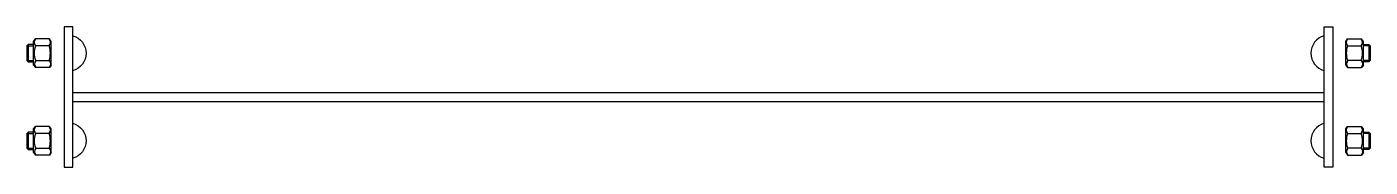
# Model space of a CAD drawing. Header units: metres. Extents: x -0.03 to 1.5, y -0.08 to 0.08.
import ezdxf

# ---------------------------------------------------------------- set-up
doc = ezdxf.new("R2010")
doc.units = ezdxf.units.M

msp = doc.modelspace()

# ---------------------------------------------------------------- linework, layer by layer
for p, q in [((-0.0263, 0.0635), (-0.0243, 0.0665)), ((-0.0263, 0.0365), (-0.0263, 0.0635)), ((-0.0083, 0.0665), (-0.0243, 0.0665)), ((-0.0063, 0.0635), (-0.0083, 0.0665)), ((-0.0063, 0.0365), (-0.0063, 0.0635)), ((1.4713, 0.0635), (1.4733, 0.0665)), ((1.4713, 0.0365), (1.4713, 0.0635)), ((1.4733, 0.0665), (1.4893, 0.0665)), ((1.4913, 0.0635), (1.4893, 0.0665)), ((1.4913, 0.0365), (1.4913, 0.0635)), ((-0.034, 0.0585), (-0.0325, 0.06)), ((-0.034, 0.0585), (-0.0263, 0.0585)), ((-0.034, 0.0585), (-0.034, 0.0415)), ((-0.0325, 0.06), (-0.0325, 0.04)), ((-0.0263, 0.06), (-0.0325, 0.06)), ((-0.0086, 0.0582), (-0.0239, 0.0582)), ((1.4736, 0.0582), (1.4889, 0.0582)), ((1.4913, 0.06), (1.4975, 0.06)), ((1.499, 0.0585), (1.4913, 0.0585)), ((1.4975, 0.06), (1.4975, 0.04)), ((1.499, 0.0585), (1.4975, 0.06)), ((1.499, 0.0585), (1.499, 0.0415)), ((-0.034, 0.0415), (-0.0263, 0.0415)), ((-0.0325, 0.04), (-0.034, 0.0415)), ((-0.0325, 0.04), (-0.0263, 0.04)), ((-0.0263, 0.0365), (-0.0243, 0.0335)), ((-0.0083, 0.0335), (-0.0243, 0.0335)), ((-0.0239, 0.0418), (-0.0086, 0.0418)), ((-0.0063, 0.0365), (-0.0083, 0.0335)), ((1.4713, 0.0365), (1.4733, 0.0335)), ((1.4733, 0.0335), (1.4893, 0.0335)), ((1.4889, 0.0418), (1.4736, 0.0418)), ((1.4913, 0.0365), (1.4893, 0.0335)), ((1.499, 0.0415), (1.4913, 0.0415)), ((1.4975, 0.04), (1.4913, 0.04)), ((1.4975, 0.04), (1.499, 0.0415)), ((0.0185, 0.005), (1.4465, 0.005)), ((0.0185, -0.005), (1.4465, -0.005)), ((-0.034, -0.0415), (-0.0325, -0.04)), ((-0.034, -0.0415), (-0.0263, -0.0415)), ((-0.034, -0.0415), (-0.034, -0.0585)), ((-0.0325, -0.04), (-0.0325, -0.06)), ((-0.0263, -0.04), (-0.0325, -0.04)), ((-0.0263, -0.0365), (-0.0243, -0.0335)), ((-0.0263, -0.0635), (-0.0263, -0.0365)), ((-0.0083, -0.0335), (-0.0243, -0.0335)), ((-0.0086, -0.0418), (-0.0239, -0.0418)), ((-0.0063, -0.0365), (-0.0083, -0.0335)), ((-0.0063, -0.0635), (-0.0063, -0.0365)), ((1.4713, -0.0365), (1.4733, -0.0335)), ((1.4713, -0.0635), (1.4713, -0.0365)), ((1.4733, -0.0335), (1.4893, -0.0335)), ((1.4736, -0.0418), (1.4889, -0.0418)), ((1.4913, -0.0365), (1.4893, -0.0335)), ((1.4913, -0.0635), (1.4913, -0.0365)), ((1.4913, -0.04), (1.4975, -0.04)), ((1.499, -0.0415), (1.4913, -0.0415)), ((1.4975, -0.04), (1.4975, -0.06)), ((1.499, -0.0415), (1.4975, -0.04)), ((1.499, -0.0415), (1.499, -0.0585)), ((-0.034, -0.0585), (-0.0263, -0.0585)), ((-0.0325, -0.06), (-0.034, -0.0585)), ((-0.0325, -0.06), (-0.0263, -0.06)), ((-0.0239, -0.0582), (-0.0086, -0.0582)), ((1.4889, -0.0582), (1.4736, -0.0582)), ((1.499, -0.0585), (1.4913, -0.0585)), ((1.4975, -0.06), (1.4913, -0.06)), ((1.4975, -0.06), (1.499, -0.0585)), ((-0.0263, -0.0635), (-0.0243, -0.0665)), ((-0.0083, -0.0665), (-0.0243, -0.0665)), ((-0.0063, -0.0635), (-0.0083, -0.0665)), ((1.4713, -0.0635), (1.4733, -0.0665)), ((1.4733, -0.0665), (1.4893, -0.0665)), ((1.4913, -0.0635), (1.4893, -0.0665))]:
    msp.add_line(p, q)
at = {"flags": 128}
for points in [[(0.0085, -0.08), (0.0185, -0.08), (0.0185, 0.08), (0.0085, 0.08)], [(1.4565, -0.08), (1.4465, -0.08), (1.4465, 0.08), (1.4565, 0.08)]]:
    msp.add_lwpolyline(points, close=True, dxfattribs=at)
at = {"extrusion": (0, 0, -1)}
for centre in [(-0.0127, 0.05), (-0.0127, -0.05)]:
    msp.add_arc(centre, 0.0208, 106.2602, 253.7398, dxfattribs=at)
for centre in [(1.4523, 0.05), (1.4523, -0.05)]:
    msp.add_arc(centre, 0.0208, 106.2602, 253.7398)
for centre, major_axis, start_param, end_param in [((-0.0172, 0.0624), (-0.00816, 0), 5.671995, 6.894376), ((1.4803, 0.0624), (-0.00816, 0), 5.671995, 6.894376), ((0.0074, 0.05), (-0.0327, 0), 5.992489, 6.573881), ((1.5049, 0.05), (-0.0327, 0), 5.992489, 6.573881), ((-0.0153, 0.0376), (0.00816, 0), 5.671995, 6.894376), ((1.4822, 0.0376), (0.00816, 0), 5.671995, 6.894376), ((-0.0172, -0.0376), (-0.00816, 0), 5.671995, 6.894376), ((0.0074, -0.05), (-0.0327, 0), 5.992489, 6.573881), ((1.4803, -0.0376), (-0.00816, 0), 5.671995, 6.894376), ((1.5049, -0.05), (-0.0327, 0), 5.992489, 6.573881), ((-0.0153, -0.0624), (0.00816, 0), 5.671995, 6.894376), ((1.4822, -0.0624), (0.00816, 0), 5.671995, 6.894376)]:
    msp.add_ellipse(centre, major_axis=major_axis, ratio=0.88, start_param=start_param, end_param=end_param, dxfattribs=at)
for centre, major_axis, start_param, end_param in [((-0.0153, 0.0624), (0.00816, 0), 5.671995, 6.894376), ((1.4822, 0.0624), (0.00816, 0), 5.671995, 6.894376), ((-0.0399, 0.05), (0.0327, 0), 5.992489, 6.573881), ((1.4576, 0.05), (0.0327, 0), 5.992489, 6.573881), ((-0.0172, 0.0376), (-0.00816, 0), 5.671995, 6.894376), ((1.4803, 0.0376), (-0.00816, 0), 5.671995, 6.894376), ((-0.0153, -0.0376), (0.00816, 0), 5.671995, 6.894376), ((-0.0399, -0.05), (0.0327, 0), 5.992489, 6.573881), ((1.4822, -0.0376), (0.00816, 0), 5.671995, 6.894376), ((1.4576, -0.05), (0.0327, 0), 5.992489, 6.573881), ((-0.0172, -0.0624), (-0.00816, 0), 5.671995, 6.894376), ((1.4803, -0.0624), (-0.00816, 0), 5.671995, 6.894376)]:
    msp.add_ellipse(centre, major_axis=major_axis, ratio=0.88, start_param=start_param, end_param=end_param)

doc.saveas('drawing.dxf')
